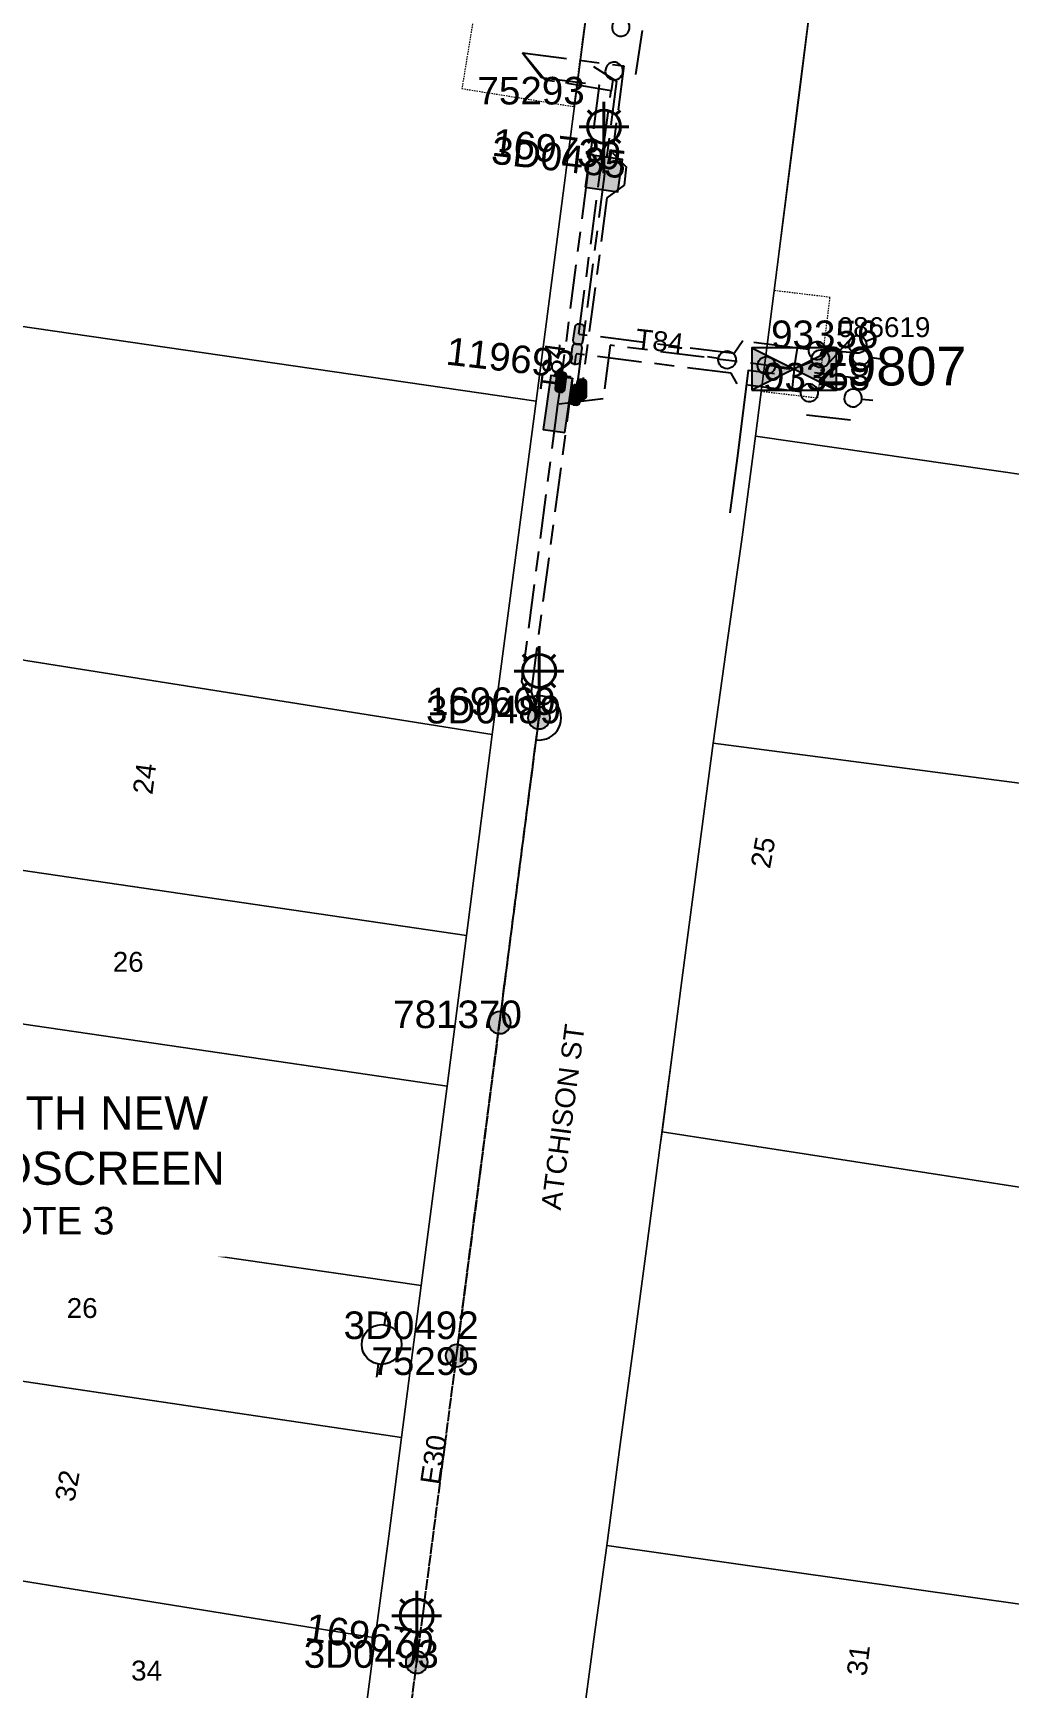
# Model space of a CAD drawing. Header units: metres. Extents: x 305785 to 306400, y 6187575 to 6188605.
# Drawn here: x 306115.2 to 306203.5, y 6188347.1 to 6188496.9 of the extents above; entities that cross this region are included whole.
import ezdxf
from ezdxf import colors
from ezdxf.entities.mleader import LeaderData, LeaderLine
from ezdxf.enums import TextEntityAlignment as Align
from ezdxf.math import Vec2, Vec3

# ---------------------------------------------------------------- set-up
doc = ezdxf.new("R2010")
doc.units = ezdxf.units.M
for name, pattern in [('Cable Exist OH', [1, 1, 0]), ('Cable Exist UG', [8.2, 4, -1.2, 1.8, -1.2]), ('HIDDEN', [0.375, 0.25, -0.125]), ('HIDDEN2', [0.1875, 0.125, -0.0625])]:
    doc.linetypes.add(name, pattern=pattern)
doc.layers.get('0').update_dxf_attribs({"color": 6})
for name, color, linetype, lineweight in [('Cadastre Buildings_SP_EXT', 9, 'Continuous', 5), ('Cadastre Land Parcels_SP_EXT', 9, 'Continuous', 5), ('Cadastre Other Property_SP_EXT', 9, 'HIDDEN', 5), ('Cadastre Roads_SP_EXT', 9, 'Continuous', 5)]:
    doc.layers.add(name, color=color, linetype=linetype, lineweight=lineweight)
for name, color, linetype in [('Equip_HV_EXT', 7, 'Continuous'), ('Equip_LV_EXT', 7, 'Continuous'), ('Equip_SL_EXT', 7, 'Continuous'), ('Equip_SP_HV_EXT', 7, 'Continuous'), ('Equip_SP_SL_EXT', 7, 'Continuous'), ('Mains_HV_EXT', 7, 'Continuous'), ('Mains_LV_EXT', 7, 'Continuous'), ('Mains_SL_EXT', 7, 'Continuous'), ('Notes_SP_MISC', 7, 'Continuous'), ('Sub_SP_EXT', 7, 'Continuous'), ('SupportsOH_SP_TR_HV_LV_SL_EXT', 7, 'Continuous'), ('SupportsUG_SP_LV_EXT', 7, 'Continuous'), ('SupportsUG_SP_LV_SL_EXT', 7, 'Continuous')]:
    doc.layers.add(name, color=color, linetype=linetype)
doc.styles.add('COLUMN_LABEL', font='arial.ttf')
doc.styles.add('iecARIAL', font='arial.ttf', dxfattribs={"height": 2})
doc.styles.add('POLE_LABEL', font='arial.ttf')
doc.styles.get("Standard").update_dxf_attribs({"font": 'arial.ttf'})
doc.styles.add('SWITCH_LABEL', font='arial.ttf', dxfattribs={"height": 2.5})
doc.linetypes.add('Cable E UG', pattern='A,6,-0.5,["E",Standard,S=1.7,R=0,X=0.5,Y=-1],-2.9', length=9.4)

# ---------------------------------------------------------------- blocks, each defined once
blk = doc.blocks.new('SUB_PADMOUNT_EXT')
for points in [[(0, 0), (-3.84, 1.92), (-3.84, -1.92)], [(0, 0), (3.84, 1.92), (3.84, -1.92)]]:
    blk.add_hatch(color=256).paths.add_polyline_path(points)
for p, q in [((3.84, 1.92), (-3.84, -1.92)), ((-3.84, 1.92), (3.84, -1.92))]:
    blk.add_line(p, q)
blk.add_lwpolyline([(-3.84, -1.92), (3.84, -1.92), (3.84, 1.92), (-3.84, 1.92)], close=True)
for tag, height, flags, p in [('ASSET_NUM', 3.5, 8, (2, 2)), ('STREET_CODE', 0.2, 9, (1.5, 0)), ('CONSTRUCTED_VOLTAGE', 0.2, 9, (1.5, -0.2)), ('OPERATING_VOLTAGE', 0.2, 9, (1.5, -0.6)), ('ORIENTATION', 0.2, 9, (1.5, -0.8)), ('OWNED_BY', 0.2, 9, (1.5, -1)), ('OPERATED_BY', 0.2, 9, (1.5, -1.2)), ('SECONDARY_VOLTAGE', 0.2, 9, (1.5, -1.6)), ('NO_PHASES', 0.2, 9, (1.5, -0.4)), ('MAINTAINED_BY', 0.2, 9, (1.5, -1.4)), ('STATE', 0.2, 9, (1.5, -1.8)), ('SUBSTATION_TYPE', 0.2, 9, (1.5, -2.2)), ('STREETNAME', 0.2, 9, (1.5, -3)), ('PARENT', 0.2, 9, (1.5, -2)), ('USAGE', 0.2, 9, (1.5, -2.4)), ('LEGEND', 0.2, 9, (1.5, -2.6)), ('LOCATION', 0.2, 9, (1.5, -2.8)), ('SUBURB', 0.2, 9, (1.5, -3.2)), ('Z', 0.2, 1, (1.5, -3.6)), ('NOTES', 0.2, 9, (1.5, -3.4))]:
    blk.add_attdef(tag, text='', height=height, dxfattribs=dict(flags=flags)).set_placement(p, align=Align.MIDDLE_LEFT)
blk = doc.blocks.new('COLUMN_EXT')
blk.add_hatch(color=256).paths.add_polyline_path([(-1.49, 1.48), (-1.49, -1.49), (1.48, -1.49), (1.48, 1.48)])
blk.add_lwpolyline([(-1.49, -1.49), (1.48, -1.49), (1.48, 1.48), (-1.49, 1.48)], close=True)
for tag, height, style, flags, p in [('ASSET_NUM', 2.5, 'COLUMN_LABEL', 8, (2, 2)), ('STRUCTURE_PLANT_NUMBER', 0.2, 'POLE_LABEL', 9, (1.81, 0.03)), ('STREET_CODE', 0.2, 'COLUMN_LABEL', 9, (1.81, -0.2))]:
    blk.add_attdef(tag, text='', height=height, dxfattribs=dict(style=style, flags=flags)).set_placement(p, align=Align.MIDDLE_LEFT)
at = {"flags": 9}
for tag, p in [('COLUMN_TYPE', (1.81, -0.4)), ('OWNED_BY', (1.81, -0.6)), ('STATE', (1.81, -0.8)), ('USAGE', (1.81, -1)), ('STREETNAME', (1.81, -1.6)), ('LEGEND', (1.81, -1.2)), ('LOCATION', (1.81, -1.4)), ('SUBURB', (1.81, -1.8)), ('NOTES', (1.81, -2))]:
    blk.add_attdef(tag, text='', height=0.2, dxfattribs=at).set_placement(p, align=Align.MIDDLE_LEFT)
at = {"flags": 1}
blk.add_attdef('Z', (1.81, -2.35), '', height=0.2, dxfattribs=at)
blk = doc.blocks.new('PILLAR_EXT')
blk.add_hatch(color=256).paths.add_polyline_path([(-2.475, 0.99), (-2.475, -0.99), (2.475, -0.99), (2.475, 0.99)])
blk.add_lwpolyline([(-2.475, -0.99), (2.475, -0.99), (2.475, 0.99), (-2.475, 0.99)], close=True)
at = {"style": 'iecARIAL', "flags": 8}
blk.add_attdef('ASSET_NUM', (1.5, 3.5), '', height=2.5, dxfattribs=at)
for tag, p, flags in [('OWNED_BY', (0, -0.2), 9), ('STATE', (0, -0.4), 9), ('SUPPORT_TYPE', (0, -0.6), 9), ('USAGE', (0, -0.8), 9), ('LEGEND', (0, -1), 9), ('LOCATION', (0, -1.2), 9), ('NOTES', (0, -1.4), 9), ('PARENT', (0, -1.6), 9), ('STREETNAME', (0, -1.8), 9), ('SUBURB', (0, -2), 1)]:
    blk.add_attdef(tag, p, '', height=0.2, dxfattribs=dict(flags=flags))
blk = doc.blocks.new('SL_LANTERN_EXT')
at = {"lineweight": 40}
for p, q in [((0, 1.97), (0, 6.47)), ((-1.46, 5.68), (-1.06, 5.28)), ((1.46, 5.68), (1.06, 5.28)), ((-2.25, 4.22), (2.25, 4.22)), ((-1.46, 2.76), (-1.06, 3.16)), ((1.46, 2.76), (1.06, 3.16)), ((0, 0), (0, 2.72))]:
    blk.add_line(p, q, dxfattribs=at)
blk.add_circle((0, 4.22), 1.5, dxfattribs=at)
at = {"style": 'iecARIAL', "flags": 8}
blk.add_attdef('ASSET_NUM', (1.5, 1.5), '', height=2.5, dxfattribs=at)
for tag, p, height, flags in [('OPERATING_VOLTAGE', (0.98, -1.65), 0.2, 9), ('CONSTRUCTED_VOLTAGE', (0.98, -0.65), 0.2, 9), ('CONTROL_TYPE', (0.98, -0.85), 0.2, 9), ('LANTERN_PURPOSE', (0.98, -1.05), 0.2, 9), ('LANTERN_TYPE', (0.98, -1.25), 0.2, 9), ('NO_PHASES', (0.98, -1.45), 0.2, 9), ('LNUMBER', (2.18, -3.25), 2.5, 8), ('ORIENTATION', (0.98, -1.85), 0.2, 9), ('OWNED_BY', (0.98, -2.05), 0.2, 9), ('STATE', (0.98, -2.25), 0.2, 9), ('USAGE', (0.98, -2.45), 0.2, 9), ('CEXIST', (0.98, -2.65), 0.2, 9), ('CNEW', (0.98, -2.85), 0.2, 9), ('CNUMBER', (0.98, -3.05), 0.2, 9), ('CREMOVE', (0.98, -3.25), 0.2, 9), ('CREPLACE', (0.98, -3.45), 0.2, 9), ('LKINGHEIGHT', (0.98, -3.65), 0.2, 9), ('LBRACKET', (0.98, -3.85), 0.2, 9), ('LBRACKETVOCAB', (0.98, -4.05), 0.2, 9), ('LCATEGORY', (0.98, -4.25), 0.2, 9), ('LCHARGE1', (0.98, -4.45), 0.2, 9), ('LCHARGE1PERCENT', (0.98, -4.65), 0.2, 9), ('LCHARGE2', (0.98, -4.85), 0.2, 9), ('LCHARGE2PERCENT', (0.98, -5.05), 0.2, 9), ('LCHARGE3', (0.98, -5.25), 0.2, 9), ('LCHARGE3PERCENT', (0.98, -5.45), 0.2, 9), ('LEXIST', (0.98, -5.65), 0.2, 9), ('LLAMP', (0.98, -5.85), 0.2, 9), ('LLAMPVOCAB', (0.98, -6.05), 0.2, 9), ('LMAST', (0.98, -6.25), 0.2, 9), ('LMASTVOCAB', (0.98, -6.45), 0.2, 9), ('LNEW', (0.98, -6.65), 0.2, 9), ('LANTNUMBER', (0.98, -6.85), 0.2, 9), ('LOUTREACH', (0.98, -7.25), 0.2, 9), ('LOUTREACHVOCAB', (0.98, -7.45), 0.2, 9), ('LRATECODE', (0.98, -7.65), 0.2, 9), ('LREMOVE', (0.98, -7.85), 0.2, 9), ('LREPLACE', (0.98, -8.05), 0.2, 9), ('LTYPE', (0.98, -8.25), 0.2, 9), ('LTYPEVOCAB', (0.98, -8.45), 0.2, 9), ('LEGEND', (0.98, -8.65), 0.2, 9), ('LOCATION', (0.98, -8.85), 0.2, 9), ('NOTES', (0.98, -9.05), 0.2, 9), ('STREETNAME', (0.98, -9.25), 0.2, 9), ('SUBURB', (0.98, -9.45), 0.2, 1)]:
    blk.add_attdef(tag, p, '', height=height, dxfattribs=dict(flags=flags))
blk = doc.blocks.new('POLE_EXT')
blk.add_hatch(color=256).paths.add_polyline_path([(-1, 0, 1), (1, 0, 1)])
blk.add_lwpolyline([(-1, 0, 1), (1, 0, 1)], format="xyb", close=True)
for tag, height, flags, p in [('pNumber', 2.5, 8, (-17.84, 2.07)), ('OWNED_BY', 0.2, 9, (1.35, -0.4)), ('SPECIAL_USE', 0.2, 9, (1.35, -0.8)), ('STATE', 0.2, 9, (1.35, -1)), ('cLV', 0.2, 9, (1.35, -1.4)), ('hDepth', 0.2, 9, (1.35, -1.6)), ('PARENT', 0.2, 9, (1.35, -0.6)), ('USAGE', 0.2, 9, (1.35, -1.2)), ('hDia', 0.2, 9, (1.35, -1.8)), ('cHV', 0.2, 9, (1.35, -2)), ('LBRACKET', 0.2, 9, (1.35, -2.2)), ('LExisting', 0.2, 9, (1.35, -2.4)), ('LANTNUMBER', 0.2, 9, (1.35, -2.6)), ('LOther', 0.2, 9, (1.35, -2.8)), ('LRemove', 0.2, 9, (1.35, -3)), ('cLinedev', 0.2, 9, (1.35, -3.4)), ('pExisting', 0.2, 9, (1.35, -3.8)), ('pFooting', 0.2, 9, (1.35, -4.4)), ('LEGEND', 0.2, 9, (1.35, -3.2)), ('LOCATION', 0.2, 9, (1.35, -3.6)), ('PFNUMBER', 0.2, 9, (1.35, -4)), ('NEWPFNUMBER', 0.2, 9, (1.35, -4.2)), ('pNew', 0.2, 9, (1.35, -4.6)), ('pRelocate', 0.2, 9, (1.35, -5)), ('pRemove', 0.2, 9, (1.35, -5.2)), ('pReplace', 0.2, 9, (1.35, -5.4)), ('pStay', 0.2, 9, (1.35, -5.6)), ('pType', 0.2, 9, (1.35, -5.8)), ('cspan', 0.2, 9, (1.35, -6)), ('STREETNAME', 0.2, 9, (1.35, -6.2)), ('SUBURB', 0.2, 9, (1.35, -6.4)), ('OPERATED_BY', 0.2, 9, (1.36, -7.01)), ('NOTES', 0.2, 9, (1.35, -6.6)), ('MAINTAINED_BY', 0.2, 9, (1.36, -6.81))]:
    blk.add_attdef(tag, text='', height=height, dxfattribs=dict(flags=flags)).set_placement(p, align=Align.MIDDLE_LEFT)
at = {"style": 'POLE_LABEL'}
for tag, height, flags, p in [('ASSET_NUM', 2.5, 8, (2, 2)), ('STRUCTURE_PLANT_NUMBER', 0.2, 9, (1.35, 0.03)), ('STREET_CODE', 0.2, 9, (1.35, -0.2))]:
    blk.add_attdef(tag, text='', height=height, dxfattribs=dict(at, flags=flags)).set_placement(p, align=Align.MIDDLE_LEFT)
at = {"flags": 1}
blk.add_attdef('Z', (1.35, -7.33), '', height=0.2, dxfattribs=at)
blk = doc.blocks.new('HV_STJ_EXT')
h = blk.add_hatch(color=256)
edge = h.paths.add_edge_path()
edge.add_ellipse((-0.59, 0.13), major_axis=(0.226, 0.226), ratio=1, start_angle=45, end_angle=135)
edge.add_line((-0.91, 0.13), (-0.91, -0.13))
edge.add_ellipse((-0.59, -0.13), major_axis=(0.226, 0.226), ratio=1, start_angle=135, end_angle=225)
edge.add_line((-0.59, -0.45), (0.59, -0.45))
edge.add_ellipse((0.59, -0.13), major_axis=(-0.226, 0.226), ratio=1, start_angle=135, end_angle=225)
edge.add_line((0.91, -0.13), (0.91, 0.13))
edge.add_ellipse((0.59, 0.13), major_axis=(-0.226, 0.226), ratio=1, start_angle=225, end_angle=315)
edge.add_line((0.59, 0.45), (-0.59, 0.45))
blk.add_lwpolyline([(-0.91, 0.13), (-0.91, -0.13, 0.414214), (-0.59, -0.45), (0.59, -0.45, 0.414214), (0.91, -0.13), (0.91, 0.13, 0.414214), (0.59, 0.45), (-0.59, 0.45, 0.414214)], format="xyb", close=True)
for tag, flags, p in [('ORIENTATION', 9, (1.5, 0)), ('Z', 1, (1.5, -0.8)), ('USAGE', 9, (1.5, -0.2)), ('LEGEND', 9, (1.5, -0.4)), ('NOTES', 9, (1.5, -0.6))]:
    blk.add_attdef(tag, text='', height=0.2, dxfattribs=dict(flags=flags)).set_placement(p, align=Align.MIDDLE_LEFT)
blk = doc.blocks.new('LV_STJ_EXT')
h = blk.add_hatch(color=256)
edge = h.paths.add_edge_path()
edge.add_ellipse((-0.59, 0.13), major_axis=(0.226, 0.226), ratio=1, start_angle=45, end_angle=135)
edge.add_line((-0.91, 0.13), (-0.91, -0.13))
edge.add_ellipse((-0.59, -0.13), major_axis=(0.226, 0.226), ratio=1, start_angle=135, end_angle=225)
edge.add_line((-0.59, -0.45), (0.59, -0.45))
edge.add_ellipse((0.59, -0.13), major_axis=(-0.226, 0.226), ratio=1, start_angle=135, end_angle=225)
edge.add_line((0.91, -0.13), (0.91, 0.13))
edge.add_ellipse((0.59, 0.13), major_axis=(-0.226, 0.226), ratio=1, start_angle=225, end_angle=315)
edge.add_line((0.59, 0.45), (-0.59, 0.45))
blk.add_lwpolyline([(-0.91, 0.13), (-0.91, -0.13, 0.414214), (-0.59, -0.45), (0.59, -0.45, 0.414214), (0.91, -0.13), (0.91, 0.13, 0.414214), (0.59, 0.45), (-0.59, 0.45, 0.414214)], format="xyb", close=True)
at = {"flags": 1}
blk.add_attdef('Z', (0, 0), '', height=0.2, dxfattribs=at)
at = {"flags": 9}
for tag, p in [('ORIENTATION', (0, 0)), ('USAGE', (0, -0.2)), ('LEGEND', (0, -0.4)), ('NOTES', (0, -0.6))]:
    blk.add_attdef(tag, text='', height=0.2, dxfattribs=at).set_placement(p, align=Align.MIDDLE_LEFT)
blk = doc.blocks.new('SL_STJ_EXT')
h = blk.add_hatch(color=256)
edge = h.paths.add_edge_path()
edge.add_ellipse((-0.59, 0.13), major_axis=(0.226, 0.226), ratio=1, start_angle=45, end_angle=135)
edge.add_line((-0.91, 0.13), (-0.91, -0.13))
edge.add_ellipse((-0.59, -0.13), major_axis=(0.226, 0.226), ratio=1, start_angle=135, end_angle=225)
edge.add_line((-0.59, -0.45), (0.59, -0.45))
edge.add_ellipse((0.59, -0.13), major_axis=(-0.226, 0.226), ratio=1, start_angle=135, end_angle=225)
edge.add_line((0.91, -0.13), (0.91, 0.13))
edge.add_ellipse((0.59, 0.13), major_axis=(-0.226, 0.226), ratio=1, start_angle=225, end_angle=315)
edge.add_line((0.59, 0.45), (-0.59, 0.45))
blk.add_lwpolyline([(-0.91, 0.13), (-0.91, -0.13, 0.414214), (-0.59, -0.45), (0.59, -0.45, 0.414214), (0.91, -0.13), (0.91, 0.13, 0.414214), (0.59, 0.45), (-0.59, 0.45, 0.414214)], format="xyb", close=True)
at = {"flags": 1}
blk.add_attdef('Z', (0, 0), '', height=0.2, dxfattribs=at)
at = {"flags": 9}
for tag, p in [('ORIENTATION', (0, 0)), ('USAGE', (0, -0.2)), ('LEGEND', (0, -0.4)), ('NOTES', (0, -0.6))]:
    blk.add_attdef(tag, text='', height=0.2, dxfattribs=at).set_placement(p, align=Align.MIDDLE_LEFT)
blk = doc.blocks.new('LV_UG_DFUSE_OPEN_EXT')
for points in [[(1, 0), (0, 0)], [(6.2, 0.01), (7.2, 0.01)]]:
    blk.add_lwpolyline(points)
for centre in [(1.8, 0), (5.4, 0.01)]:
    blk.add_circle(centre, 0.8)
at = {"flags": 9}
for tag, p in [('ACTUAL_STATUS', (0, 0)), ('CONSTRUCTED_VOLTAGE', (0, -0.2)), ('OPERATING_VOLTAGE', (0, -0.6)), ('ORIENTATION', (0, -0.8)), ('STATE', (0, -1)), ('SWITCH_TYPE', (0, -1.2)), ('NO_PHASES', (0, -0.4)), ('USAGE', (0, -1.4)), ('NOTES', (0, -1.6))]:
    blk.add_attdef(tag, text='', height=0.2, dxfattribs=at).set_placement(p, align=Align.MIDDLE_LEFT)
at = {"flags": 1}
blk.add_attdef('Z', (0, 0), '', height=0.2, dxfattribs=at)
blk = doc.blocks.new('LV_UG_DFUSE_CLOSED_EXT')
for points in [[(1, 0), (0, 0)], [(5.04, 0.73), (2.16, -0.72)], [(5.05, -0.71), (2.16, 0.72)], [(6.2, 0.01), (7.2, 0.01)]]:
    blk.add_lwpolyline(points)
for centre in [(1.8, 0), (5.4, 0.01)]:
    blk.add_circle(centre, 0.8)
at = {"flags": 9}
for tag, p in [('ACTUAL_STATUS', (0, 0)), ('CONSTRUCTED_VOLTAGE', (0, -0.2)), ('OPERATING_VOLTAGE', (0, -0.6)), ('ORIENTATION', (0, -0.8)), ('STATE', (0, -1)), ('SWITCH_TYPE', (0, -1.2)), ('NO_PHASES', (0, -0.4)), ('USAGE', (0, -1.4)), ('NOTES', (0, -1.6))]:
    blk.add_attdef(tag, text='', height=0.2, dxfattribs=at).set_placement(p, align=Align.MIDDLE_LEFT)
at = {"flags": 1}
blk.add_attdef('Z', (0, 0), '', height=0.2, dxfattribs=at)
blk = doc.blocks.new('HV_ABS_OPEN_EXT')
for p, q in [((-3, 6.87), (-1.8, 6.87)), ((1.8, 6.87), (3, 6.87))]:
    blk.add_line(p, q)
blk.add_circle((0, 6.87), 1.8)
for tag, height, flags, p in [('ASSET_NUM', 2.5, 8, (2, 2)), ('STREET_CODE', 0.2, 9, (1.5, 0)), ('ACTUAL_STATUS', 0.2, 9, (1.5, -0.2)), ('CONSTRUCTED_VOLTAGE', 0.2, 9, (1.5, -0.4)), ('OPERATING_VOLTAGE', 0.2, 9, (1.5, -0.8)), ('ORIENTATION', 0.2, 9, (1.5, -1)), ('OWNED_BY', 0.2, 9, (1.5, -1.2)), ('STATE', 0.2, 9, (1.5, -1.4)), ('SWITCH_TYPE', 0.2, 9, (1.5, -1.6)), ('NO_PHASES', 0.2, 9, (1.5, -0.6)), ('STREETNAME', 0.2, 9, (1.5, -2.4)), ('SUBURB', 0.2, 9, (1.5, -2.6)), ('USAGE', 0.2, 9, (1.5, -1.8)), ('LEGEND', 0.2, 9, (1.5, -2)), ('LOCATION', 0.2, 9, (1.5, -2.2)), ('NOTES', 0.2, 9, (1.5, -2.8)), ('MAINTAINED_BY', 0.2, 9, (1.5, -3)), ('OPERATED_BY', 0.2, 9, (1.5, -3.2)), ('Z', 0.2, 1, (1.5, -3.6)), ('LABEL_ALIGNMENT', 0.2, 9, (1.5, -3.4))]:
    blk.add_attdef(tag, text='', height=height, dxfattribs=dict(flags=flags)).set_placement(p, align=Align.MIDDLE_LEFT)
blk = doc.blocks.new('SWG_HOLEC_SU_EXT')
blk.add_line((1.8, -2), (5.8, -2))
for points in [[(1, 0), (0, 0)], [(6.6, 0), (7.6, 0)]]:
    blk.add_lwpolyline(points)
for points in [[(1.8, -0.8, 1), (1.8, 0.8, 1)], [(5.8, -0.8, 1), (5.8, 0.8, 1)]]:
    blk.add_lwpolyline(points, format="xyb", close=True)
at = {"style": 'SWITCH_LABEL', "flags": 8}
blk.add_attdef('ASSET_NUM', text='', height=2.5, rotation=179.9544, dxfattribs=at).set_placement((-2.4, 0), align=Align.MIDDLE_LEFT)
at = {"flags": 1}
blk.add_attdef('Z', (0, 0), '', height=0.2, dxfattribs=at)
at = {"flags": 9}
for tag, p in [('ACTUAL_STATUS', (0, -0.4)), ('CONSTRUCTED_VOLTAGE', (0, -0.6)), ('OPERATING_VOLTAGE', (0, -1)), ('ORIENTATION', (0, -1.2)), ('OWNED_BY', (0, -1.4)), ('NO_PHASES', (0, -0.8)), ('STATE', (0, -1.8)), ('SWITCH_TYPE', (0, -2)), ('STREETNAME', (0, -2.6)), ('SUBURB', (0, -2.8)), ('PARENT', (0, -1.6)), ('USAGE', (0, -2.2)), ('LOCATION', (0, -2.4)), ('NOTES', (0, -3))]:
    blk.add_attdef(tag, text='', height=0.2, dxfattribs=at).set_placement(p, align=Align.MIDDLE_LEFT)
at = {"style": 'SWITCH_LABEL', "flags": 9}
blk.add_attdef('STREET_CODE', text='', height=0.2, dxfattribs=at).set_placement((0, -0.2), align=Align.MIDDLE_LEFT)

msp = doc.modelspace()

# ---------------------------------------------------------------- linework, layer by layer
at = {"layer": 'Cadastre Buildings_SP_EXT', "linetype": 'Continuous'}
for points in [[(306228.29, 6188466.47), (306228.57, 6188469.25), (306229.83, 6188481.7), (306230.11, 6188484.33), (306231.43, 6188496.94), (306231.71, 6188499.54), (306186.36, 6188506.04), (306184.46, 6188490.88), (306182.53, 6188475.74), (306180.57, 6188460.44), (306227.08, 6188453.76), (306228.29, 6188466.47)], [(306227.08, 6188453.76), (306180.57, 6188460.44), (306179.36, 6188451.31), (306178.05, 6188441.98), (306176.74, 6188432.65), (306223.9, 6188426.5), (306224.84, 6188435.96), (306226.48, 6188451.28), (306226.82, 6188451.26), (306227.08, 6188453.76)], [(306216.89, 6188359.94), (306217.17, 6188362.68), (306218.11, 6188372.26), (306219.03, 6188380.99), (306220.04, 6188390.05), (306172.12, 6188397.47), (306171.96, 6188396.28), (306170.74, 6188387.13), (306169.57, 6188378.27), (306168.32, 6188369.17), (306167.11, 6188360.03), (306216.18, 6188353.06), (306216.89, 6188359.94)]]:
    msp.add_lwpolyline(points, close=True, dxfattribs=at)
at = {"layer": 'Cadastre Land Parcels_SP_EXT', "linetype": 'Continuous'}
msp.add_lwpolyline([(306085.1, 6188505.18), (306080.18, 6188475.34), (306160.71, 6188463.61), (306166.61, 6188508.99)], dxfattribs=at)
for points in [[(306156.74, 6188433.45), (306160.71, 6188463.61), (306080.18, 6188475.34), (306075.4, 6188446.46), (306105.15, 6188441.61), (306156.74, 6188433.45)], [(306156.74, 6188433.45), (306105.15, 6188441.61), (306103.92, 6188432), (306103.22, 6188426.28), (306102.76, 6188422.82), (306154.43, 6188415.24), (306155.55, 6188424.2), (306156.74, 6188433.45)], [(306273.28, 6188432.39), (306224.84, 6188435.96), (306223.9, 6188426.5), (306176.74, 6188432.65), (306174.01, 6188411.88), (306173.13, 6188405.15), (306172.12, 6188397.47), (306220.04, 6188390.05), (306220.41, 6188393.2), (306220.98, 6188399.01), (306221.48, 6188403.47), (306222.4, 6188412.27), (306222.55, 6188413.72), (306223.22, 6188420.48), (306272.25, 6188416.36), (306273.28, 6188432.39)], [(306154.43, 6188415.24), (306102.76, 6188422.82), (306101.16, 6188410.96), (306100.92, 6188409.18), (306152.68, 6188401.6), (306154.43, 6188415.24)], [(306152.68, 6188401.6), (306100.92, 6188409.18), (306099.12, 6188395.92), (306098.46, 6188391.03), (306150.32, 6188383.55), (306152.68, 6188401.6)], [(306150.32, 6188383.55), (306098.46, 6188391.03), (306097.15, 6188381.22), (306096.65, 6188377.49), (306148.52, 6188369.81), (306150.32, 6188383.55)], [(306094.29, 6188360.02), (306103.8, 6188358.49), (306146.16, 6188351.65), (306147.38, 6188360.88), (306148.52, 6188369.81), (306096.65, 6188377.49), (306095.5, 6188368.86), (306094.29, 6188360.02)], [(306215.28, 6188345.11), (306216.18, 6188353.06), (306167.11, 6188360.03), (306165.95, 6188351.54), (306164.81, 6188342.95), (306214.33, 6188336.16), (306215.28, 6188345.11)], [(306146.16, 6188351.65), (306103.8, 6188358.49), (306101.96, 6188343.86), (306144.27, 6188337.21), (306146.16, 6188351.65)]]:
    msp.add_lwpolyline(points, close=True, dxfattribs=at)
at = {"layer": 'Cadastre Other Property_SP_EXT', "linetype": 'HIDDEN2'}
for points in [[(306085.95, 6188510.47), (306155.17, 6188499.08), (306154, 6188491.92), (306164.15, 6188490.29), (306165.27, 6188498.94), (306160.32, 6188499.76), (306160.3, 6188499.6), (306155.38, 6188500.41), (306155.41, 6188500.56), (306086.19, 6188511.95), (306085.95, 6188510.47)], [(306181.09, 6188464.52), (306186.21, 6188463.92), (306187.33, 6188473.02), (306182.26, 6188473.63), (306181.09, 6188464.52)]]:
    msp.add_lwpolyline(points, close=True, dxfattribs=at)
at = {"layer": 'Cadastre Roads_SP_EXT', "linetype": 'Continuous'}
for points in [[(306166.61, 6188508.99), (306160.71, 6188463.61), (306156.74, 6188433.45), (306155.55, 6188424.2), (306154.43, 6188415.24), (306152.68, 6188401.6), (306150.32, 6188383.55), (306148.52, 6188369.81), (306147.38, 6188360.88), (306146.16, 6188351.65), (306144.27, 6188337.21)], [(306164.81, 6188342.95), (306165.95, 6188351.54), (306167.11, 6188360.03), (306168.32, 6188369.17), (306169.57, 6188378.27), (306170.74, 6188387.13), (306171.96, 6188396.28), (306173.13, 6188405.15), (306174.01, 6188411.88), (306176.74, 6188432.65), (306178.05, 6188441.98), (306179.36, 6188451.31), (306180.57, 6188460.44), (306182.53, 6188475.74), (306184.45, 6188490.88), (306186.36, 6188506.04)]]:
    msp.add_lwpolyline(points, dxfattribs=at)
at = {"layer": 'Mains_HV_EXT', "linetype": 'Cable Exist UG'}
for points in [[(306167.51, 6188491.73), (306161.55, 6188492.69), (306159.5, 6188495.16)], [(306164.58, 6188469.71), (306167.51, 6188491.73)], [(306184.08, 6188466.54), (306184.39, 6188468.42), (306179.44, 6188469.07), (306178.64, 6188467.93), (306164.6, 6188469.67)], [(306184.08, 6188466.54), (306183.87, 6188464.56), (306178.93, 6188465.18), (306178.39, 6188466.15), (306164.35, 6188467.9)], [(306160.98, 6188434.95), (306160.29, 6188437.35), (306164.34, 6188467.85)]]:
    msp.add_lwpolyline(points, dxfattribs=at)
at = {"layer": 'Mains_HV_EXT', "linetype": 'Cable E UG'}
for points in [[(306182.29, 6188466.08), (306179.93, 6188466.41), (306179.93, 6188466.41), (306178.91, 6188458.47)], [(306178.91, 6188458.47), (306178.27, 6188453.51)]]:
    msp.add_lwpolyline(points, dxfattribs=at)
at = {"layer": 'Mains_HV_EXT', "linetype": 'Cable Exist OH'}
for points in [[(306153.5, 6188377.17), (306160.99, 6188434.97)], [(306130.34, 6188205.15), (306135.93, 6188242.68), (306140.57, 6188277.85), (306146.02, 6188319.44), (306149.91, 6188349.45), (306153.52, 6188377.21)]]:
    msp.add_lwpolyline(points, dxfattribs=at)
at = {"layer": 'Mains_LV_EXT', "linetype": 'Cable Exist UG'}
for points in [[(306159.5, 6188495.16), (306161.21, 6188492.92), (306166.42, 6188492.24), (306162.95, 6188465.34)], [(306159.5, 6188495.16), (306168.66, 6188493.97), (306167.62, 6188486.11), (306168.88, 6188484.84), (306168.69, 6188483.19), (306167.13, 6188482.03), (306164.83, 6188464.68)], [(306184.08, 6188466.54), (306167.41, 6188468.69), (306167.41, 6188468.69), (306166.78, 6188463.84), (306162.67, 6188463.33)], [(306162.95, 6188465.34), (306162.66, 6188463.3)], [(306162.66, 6188463.3), (306159.41, 6188438.24), (306160.98, 6188434.95)]]:
    msp.add_lwpolyline(points, dxfattribs=at)
at = {"layer": 'Mains_LV_EXT', "linetype": 'Continuous'}
msp.add_lwpolyline([(306160.73, 6188432.96, 1.339223), (306160.12, 6188436.75)], format="xyb", dxfattribs=at)
at = {"layer": 'Mains_LV_EXT', "linetype": 'Cable Exist OH'}
for points in [[(306157.43, 6188407.36), (306160.98, 6188434.95)], [(306149.91, 6188349.45), (306153.52, 6188377.21), (306157.43, 6188407.36)], [(306146.02, 6188319.44), (306149.91, 6188349.45)]]:
    msp.add_lwpolyline(points, dxfattribs=at)
at = {"layer": 'Mains_SL_EXT', "linetype": 'Cable Exist UG'}
for points in [[(306165.92, 6188493.91), (306168, 6188492.6), (306168, 6188492.6), (306166.9, 6188484.2)], [(306166.9, 6188484.2), (306164.32, 6188464.19)]]:
    msp.add_lwpolyline(points, dxfattribs=at)
at = {"layer": 'Mains_SL_EXT', "linetype": 'Cable Exist OH'}
for points in [[(306149.91, 6188349.45), (306153.52, 6188377.21), (306157.43, 6188407.36), (306160.98, 6188434.95)], [(306140.57, 6188277.85), (306146.02, 6188319.44), (306149.91, 6188349.45)]]:
    msp.add_lwpolyline(points, dxfattribs=at)

# ---------------------------------------------------------------- block references
at = {"layer": 'Equip_HV_EXT'}
ref = msp.add_blockref('SWG_HOLEC_SU_EXT', (306167.51, 6188491.73), dxfattribs=dict(at, rotation=81.3327232040469))
ref.add_attrib('ASSET_NUM', '75293', dxfattribs={"layer": '0', "height": 2.5, "style": 'SWITCH_LABEL'}).set_placement((306165.12, 6188492.98), align=Align.TOP_RIGHT)
ref = msp.add_blockref('SWG_HOLEC_SU_EXT', (306184.39, 6188468.42), dxfattribs=dict(at, rotation=352.7644055862353))
ref.add_attrib('ASSET_NUM', '93356', dxfattribs={"layer": '0', "height": 2.5, "style": 'SWITCH_LABEL'}).set_placement((306181.99, 6188469.67), align=Align.MIDDLE_LEFT)
for p, rotation in [((306164.58, 6188469.68), 82.43038524240721), ((306164.35, 6188467.9), 81.89902228302445)]:
    msp.add_blockref('HV_STJ_EXT', p, dxfattribs=dict(at, rotation=rotation))
ref = msp.add_blockref('SWG_HOLEC_SU_EXT', (306183.66, 6188464.59), dxfattribs=dict(at, rotation=353.2629984265513))
ref.add_attrib('ASSET_NUM', '93358', dxfattribs={"layer": '0', "height": 2.5, "style": 'SWITCH_LABEL'}).set_placement((306181.26, 6188465.84), align=Align.MIDDLE_LEFT)
at = {"layer": 'Equip_LV_EXT'}
for name, p, rotation in [('LV_UG_DFUSE_CLOSED_EXT', (306184.78, 6188466.81), 20.99940466390125), ('LV_UG_DFUSE_OPEN_EXT', (306183.35, 6188466.59), 171.674264230998), ('LV_STJ_EXT', (306162.95, 6188465.34), 263.4180552963999), ('LV_STJ_EXT', (306164.83, 6188464.68), 268.5697039553804)]:
    msp.add_blockref(name, p, dxfattribs=dict(at, rotation=rotation))
at = {"layer": 'Equip_SL_EXT', "rotation": 83.387599643282}
msp.add_blockref('SL_STJ_EXT', (306164.32, 6188464.19), dxfattribs=at)
at = {"layer": 'Equip_SP_HV_EXT'}
ref = msp.add_blockref('HV_ABS_OPEN_EXT', (306153.52, 6188377.21), dxfattribs=dict(at, rotation=81.538806159778))
ref.add_attrib('ASSET_NUM', '75295', dxfattribs={"layer": '0', "height": 2.5}).set_placement((306155.52, 6188377.96), align=Align.TOP_RIGHT)
at = {"layer": 'Equip_SP_SL_EXT'}
ref = msp.add_blockref('SL_LANTERN_EXT', (306166.86, 6188484.25), dxfattribs=at)
ref.add_attrib('ASSET_NUM', '169730', dxfattribs={"layer": '0', "height": 2.5, "rotation": 353.3152, "style": 'iecARIAL'}).set_placement((306168.36, 6188485.75), align=Align.MIDDLE_RIGHT)
ref = msp.add_blockref('SL_LANTERN_EXT', (306160.99, 6188434.97), dxfattribs=at)
ref.add_attrib('ASSET_NUM', '169669', dxfattribs={"layer": '0', "height": 2.5, "rotation": 0.1499, "style": 'iecARIAL'}).set_placement((306162.49, 6188436.47), align=Align.MIDDLE_RIGHT)
ref = msp.add_blockref('SL_LANTERN_EXT', (306149.91, 6188349.45), dxfattribs=at)
ref.add_attrib('ASSET_NUM', '169670', dxfattribs={"layer": '0', "height": 2.5, "rotation": 351.5187, "style": 'iecARIAL'}).set_placement((306151.41, 6188350.95), align=Align.MIDDLE_RIGHT)
at = {"layer": 'Sub_SP_EXT'}
ref = msp.add_blockref('SUB_PADMOUNT_EXT', (306184.08, 6188466.54), dxfattribs=at)
ref.add_attrib('ASSET_NUM', '29807', dxfattribs={"layer": '0', "height": 3.5}).set_placement((306186.08, 6188466.79), align=Align.MIDDLE_LEFT)
at = {"layer": 'SupportsOH_SP_TR_HV_LV_SL_EXT'}
ref = msp.add_blockref('POLE_EXT', (306160.98, 6188434.95), dxfattribs=at)
ref.add_attrib('ASSET_NUM', '3D0489', dxfattribs={"layer": '0', "height": 2.5, "rotation": 0.0312, "style": 'POLE_LABEL'}).set_placement((306162.98, 6188435.7), align=Align.MIDDLE_RIGHT)
ref = msp.add_blockref('POLE_EXT', (306157.43, 6188407.36), dxfattribs=at)
ref.add_attrib('ASSET_NUM', '781370', dxfattribs={"layer": '0', "height": 2.5, "style": 'POLE_LABEL'}).set_placement((306159.43, 6188408.11), align=Align.MIDDLE_RIGHT)
ref = msp.add_blockref('POLE_EXT', (306153.52, 6188377.21), dxfattribs=at)
ref.add_attrib('ASSET_NUM', '3D0492', dxfattribs={"layer": '0', "height": 2.5, "style": 'POLE_LABEL'}).set_placement((306155.52, 6188377.96), align=Align.BOTTOM_RIGHT)
ref = msp.add_blockref('POLE_EXT', (306149.91, 6188349.45), dxfattribs=at)
ref.add_attrib('ASSET_NUM', '3D0493', dxfattribs={"layer": '0', "height": 2.5, "style": 'POLE_LABEL'}).set_placement((306151.91, 6188350.2), align=Align.MIDDLE_RIGHT)
at = {"layer": 'SupportsUG_SP_LV_EXT'}
ref = msp.add_blockref('PILLAR_EXT', (306162.69, 6188463.36), dxfattribs=dict(at, rotation=82.11343271464096))
ref.add_attrib('ASSET_NUM', '119692', dxfattribs={"layer": '0', "height": 2.5, "rotation": 353.4584, "style": 'iecARIAL'}).set_placement((306164.19, 6188466.86), align=Align.MIDDLE_RIGHT)
at = {"layer": 'SupportsUG_SP_LV_SL_EXT'}
ref = msp.add_blockref('COLUMN_EXT', (306166.86, 6188484.25), dxfattribs=dict(at, rotation=351.8041722541928))
ref.add_attrib('ASSET_NUM', '3D0485', dxfattribs={"layer": '0', "height": 2.5, "rotation": 353.5193, "style": 'COLUMN_LABEL'}).set_placement((306168.86, 6188485), align=Align.MIDDLE_RIGHT)

# ---------------------------------------------------------------- texts
at = {"layer": 'Cadastre Land Parcels_SP_EXT'}
for s, rotation, p in [('24', 82.5856, (306125.97, 6188427.94)), ('25', 79.5599, (306181.89, 6188421.23)), ('32', 79.565, (306118.9, 6188363.89)), ('31', 82.9459, (306190.61, 6188348.14))]:
    msp.add_text(s, height=1.8, rotation=rotation, dxfattribs=at).set_placement(p)
for s, p in [('26', (306122.39, 6188411.96)), ('26', (306120.3, 6188396.26)), ('26', (306118.22, 6188380.62)), ('34', (306124.05, 6188347.8))]:
    msp.add_text(s, height=1.8, dxfattribs=at).set_placement(p)
at = {"layer": 'Cadastre Other Property_SP_EXT'}
msp.add_text('086619', height=1.8, dxfattribs=at).set_placement((306188.02, 6188469.42))
at = {"layer": 'Cadastre Roads_SP_EXT'}
msp.add_text('ATCHISON ST', height=1.8, rotation=82.5716, dxfattribs=at).set_placement((306162.94, 6188390.32))
at = {"layer": 'Mains_LV_EXT'}
for s, rotation, p in [('T84', 353.6564, (306169.65, 6188468.4)), ('T84', 82.6014, (306162.81, 6188464.44)), ('E30', 81.4813, (306151.99, 6188365.45))]:
    msp.add_text(s, height=1.8, rotation=rotation, dxfattribs=at).set_placement(p)

# ---------------------------------------------------------------- next in the draw order: leaders
at = {"layer": 'Notes_SP_MISC', "color": 7, "linetype": 'Continuous'}
ml = msp.add_multileader_mtext('Standard', dxfattribs=at)
ml.set_content('{\\H0.75x;REPLACE L1 WITH NEW \\P150W HPS AEROSCREEN}\\P{\\H0.625x;REFER TO NOTE 3}', color=7)
ml.set_leader_properties()
ml.build(insert=Vec2(0, 0))
ml.multileader.update_dxf_attribs({"has_text_frame": 1, "dogleg_length": 2})
ctx = ml.context
ctx.base_point, ctx.plane_origin = Vec3(306079.71, 6188398.66), Vec3(306067.62, 6188393.47)
ctx.text_align_type = 1
notes = []
notes.append((ctx, [(0, (1, 1, 0), (306077.71, 6188398.66), (1, 0), 2, [(0, [(306068.35, 6188383.53)], 0, [])])]))
ctx.mtext.insert, ctx.mtext.alignment, ctx.mtext.flow_direction = Vec3(306106.92, 6188400.68), 2, 5
ctx.mtext.has_bg_fill, ctx.mtext.bg_color, ctx.mtext.bg_scale_factor, ctx.mtext.bg_transparency, ctx.mtext.use_window_bg_color = 1, -1027028792, 1.5, 0, 1
for ctx, leaders in notes:
    for number, flags, end, landing, length, lines in leaders:
        leader = LeaderData()
        leader.index, (leader.has_last_leader_line, leader.has_dogleg_vector, leader.attachment_direction) = number, flags
        leader.last_leader_point, leader.dogleg_vector, leader.dogleg_length = Vec3(end), Vec3(landing), length
        for number, points, colour, breaks in lines:
            line = LeaderLine()
            line.index, line.vertices, line.color, line.breaks = number, Vec3.list(points), colors.encode_raw_color(colour), breaks
            leader.lines.append(line)
        ctx.leaders.append(leader)

doc.saveas('drawing.dxf')
